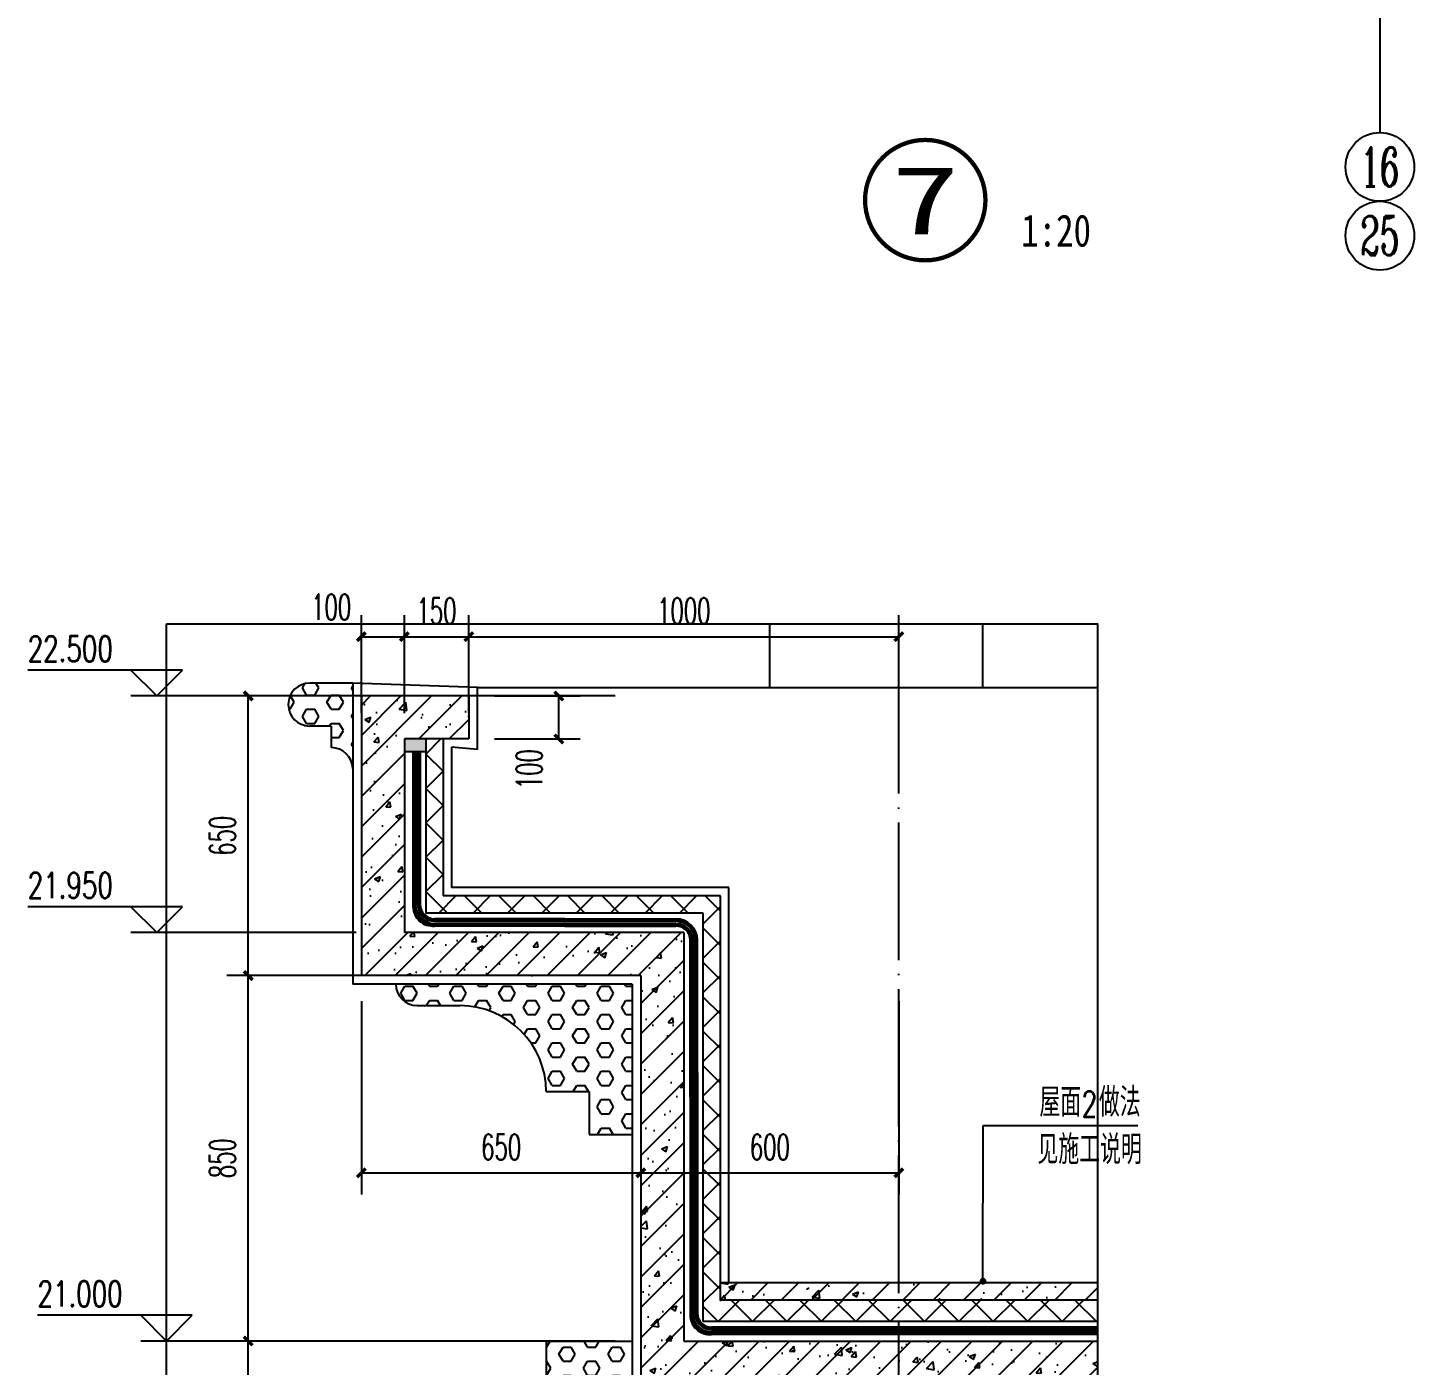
# Model space of a CAD drawing. Extents: x 0 to 125661, y -104936 to 8656.
# Drawn here: x 6340 to 9565, y -19929 to -16819 of the extents above; entities that cross this region are included whole.
import ezdxf
from ezdxf.enums import TextEntityAlignment as Align

# ---------------------------------------------------------------- set-up
doc = ezdxf.new("R2010")
doc.units = 0
doc.header["$LTSCALE"] = 800
doc.header["$MEASUREMENT"] = 0
doc.linetypes.add('DOTE', pattern=[2.42, 2, -0.2, 0.02, -0.2])
doc.linetypes.add('HIDDEN2', pattern=[0.1875, 0.125, -0.0625])
doc.layers.get('0').update_dxf_attribs({"linetype": 'CONTINUOUS'})
doc.layers.get('Defpoints').update_dxf_attribs({"color": 1, "linetype": 'CONTINUOUS'})
for name, color, linetype in [('A-装饰构件', 197, 'CONTINUOUS'), ('AXIS', 3, 'CONTINUOUS'), ('AXIS_TEXT', 7, 'CONTINUOUS'), ('DIM_ELEV', 3, 'CONTINUOUS'), ('DIM_IDEN', 3, 'CONTINUOUS'), ('DIM_LEAD', 3, 'CONTINUOUS'), ('DOTE', 28, 'CONTINUOUS'), ('PUB_DIM', 3, 'CONTINUOUS'), ('PUB_HATCH', 8, 'CONTINUOUS'), ('PUB_TEXT', 7, 'CONTINUOUS'), ('QIANG', 167, 'CONTINUOUS'), ('WALL', 50, 'CONTINUOUS'), ('看线1', 7, 'CONTINUOUS'), ('防水', 249, 'CONTINUOUS'), ('面层', 123, 'CONTINUOUS')]:
    doc.layers.add(name, color=color, linetype=linetype)
doc.styles.add('_TCH_AXIS', font='COMPLEX', dxfattribs={"bigfont": 'GBCBIG'})
doc.styles.add('_TCH_DIM', font='SIMPLEX', dxfattribs={"bigfont": 'GBCBIG'})
doc.styles.add('COMPLEX', font='COMPLEX')
doc.styles.add('DIM_FONT', font='SIMPLEX.shx', dxfattribs={"width": 0.6})
doc.styles.add('ht', font='SIMHEI.TTF')
doc.styles.add('房间名称', font='SIMHEI.TTF', dxfattribs={"width": 0.8})
doc.dimstyles.new('DIMN20', dxfattribs={"dimscale": 0.2, "dimtxt": 300, "dimasz": 100, "dimexe": 250, "dimexo": 300, "dimgap": 150, "dimtad": 1, "dimdec": 0, "dimzin": 0, "dimdsep": 46, "dimtxsty": 'DIM_FONT', "dimblk": 'ARCHTICK', "dimcen": 0.09, "dimclrt": 7, "dimazin": 2, "dimtfac": 1, "dimtdec": 0, "dimtix": 1, "dimtmove": 2, "dimatfit": 3, "dimfxl": 0, "dimtolj": 1, "dimtzin": 0, "dimarcsym": 0})

# ---------------------------------------------------------------- blocks, each defined once
blk = doc.blocks.new('_ArchTick')
at = {"color": 0, "linetype": 'ByBlock', "const_width": 0.4}
blk.add_lwpolyline([(-0.5, -0.5), (0.5, 0.5)], dxfattribs=at)
blk = doc.blocks.new('*D247')
at = {"layer": 'Defpoints', "color": 0}
for p in [(7365.9, -18373), (7575.3, -18373), (7365.9, -18473)]:
    blk.add_point(p, dxfattribs=at)
at = {"layer": 'PUB_DIM', "color": 0, "lineweight": -2}
for p, q in [((7425.9, -18373), (7625.3, -18373)), ((7575.3, -18473), (7575.3, -18373)), ((7425.9, -18473), (7625.3, -18473))]:
    blk.add_line(p, q, dxfattribs=at)
at = {"layer": 'PUB_DIM', "color": 0, "lineweight": -2, "xscale": 20, "yscale": 20, "zscale": 20}
for p, rotation in [((7575.3, -18373), 90), ((7575.3, -18473), 270)]:
    blk.add_blockref('_ArchTick', p, dxfattribs=dict(at, rotation=rotation))
at = {"layer": 'PUB_DIM', "color": 7, "insert": (7506.3, -18543), "char_height": 60, "attachment_point": 5, "rotation": 90, "style": 'DIM_FONT'}
blk.add_mtext('\\A1;100', dxfattribs=at)
blk = doc.blocks.new('*D98')
at = {"layer": 'Defpoints', "color": 0}
for p in [(6852.8, -19873), (7766.1, -19873), (7766.1, -22173)]:
    blk.add_point(p, dxfattribs=at)
at = {"layer": 'PUB_DIM', "color": 0, "lineweight": -2}
for p, q in [((7706.1, -19873), (6802.8, -19873)), ((6852.8, -22173), (6852.8, -19873)), ((7706.1, -22173), (6802.8, -22173))]:
    blk.add_line(p, q, dxfattribs=at)
at = {"layer": 'PUB_DIM', "color": 0, "lineweight": -2, "xscale": 20, "yscale": 20, "zscale": 20}
for p, rotation in [((6852.8, -19873), 90), ((6852.8, -22173), 270)]:
    blk.add_blockref('_ArchTick', p, dxfattribs=dict(at, rotation=rotation))
at = {"layer": 'PUB_DIM', "color": 7, "insert": (6792.8, -21023), "char_height": 60, "attachment_point": 5, "rotation": 90, "style": 'DIM_FONT'}
blk.add_mtext('\\A1;2300', dxfattribs=at)
blk = doc.blocks.new('*D99')
at = {"layer": 'Defpoints', "color": 0}
for p in [(6852.8, -19023), (7766.1, -19023), (7766.1, -19873)]:
    blk.add_point(p, dxfattribs=at)
at = {"layer": 'PUB_DIM', "color": 0, "lineweight": -2}
for p, q in [((7706.1, -19023), (6802.8, -19023)), ((6852.8, -19873), (6852.8, -19023)), ((7706.1, -19873), (6802.8, -19873))]:
    blk.add_line(p, q, dxfattribs=at)
at = {"layer": 'PUB_DIM', "color": 0, "lineweight": -2, "xscale": 20, "yscale": 20, "zscale": 20}
for p, rotation in [((6852.8, -19023), 90), ((6852.8, -19873), 270)]:
    blk.add_blockref('_ArchTick', p, dxfattribs=dict(at, rotation=rotation))
at = {"layer": 'PUB_DIM', "color": 7, "insert": (6792.8, -19448), "char_height": 60, "attachment_point": 5, "rotation": 90, "style": 'DIM_FONT'}
blk.add_mtext('\\A1;850', dxfattribs=at)
blk = doc.blocks.new('*D100')
at = {"layer": 'Defpoints', "color": 0}
for p in [(6852.8, -18373), (7766.1, -18373), (7766.1, -19023)]:
    blk.add_point(p, dxfattribs=at)
at = {"layer": 'PUB_DIM', "color": 0, "lineweight": -2}
for p, q in [((7706.1, -18373), (6802.8, -18373)), ((6852.8, -19023), (6852.8, -18373)), ((7706.1, -19023), (6802.8, -19023))]:
    blk.add_line(p, q, dxfattribs=at)
at = {"layer": 'PUB_DIM', "color": 0, "lineweight": -2, "xscale": 20, "yscale": 20, "zscale": 20}
for p, rotation in [((6852.8, -18373), 90), ((6852.8, -19023), 270)]:
    blk.add_blockref('_ArchTick', p, dxfattribs=dict(at, rotation=rotation))
at = {"layer": 'PUB_DIM', "color": 7, "insert": (6792.8, -18698), "char_height": 60, "attachment_point": 5, "rotation": 90, "style": 'DIM_FONT'}
blk.add_mtext('\\A1;650', dxfattribs=at)
blk = doc.blocks.new('*D101')
at = {"layer": 'Defpoints', "color": 0}
for p in [(7115.9, -19023), (7766.1, -19023), (7766.1, -19481.9)]:
    blk.add_point(p, dxfattribs=at)
at = {"layer": 'PUB_DIM', "color": 0, "lineweight": -2}
for p, q in [((7115.9, -19083), (7115.9, -19531.9)), ((7766.1, -19083), (7766.1, -19531.9)), ((7115.9, -19481.9), (7766.1, -19481.9))]:
    blk.add_line(p, q, dxfattribs=at)
at = {"layer": 'PUB_DIM', "color": 0, "lineweight": -2, "xscale": 20, "yscale": 20, "zscale": 20, "rotation": 180}
blk.add_blockref('_ArchTick', (7115.9, -19481.9), dxfattribs=at)
at = {"layer": 'PUB_DIM', "color": 0, "lineweight": -2, "xscale": 20, "yscale": 20, "zscale": 20}
blk.add_blockref('_ArchTick', (7766.1, -19481.9), dxfattribs=at)
at = {"layer": 'PUB_DIM', "color": 7, "insert": (7441, -19421.9), "char_height": 60, "attachment_point": 5, "style": 'DIM_FONT'}
blk.add_mtext('\\A1;650', dxfattribs=at)
blk = doc.blocks.new('*D102')
at = {"layer": 'Defpoints', "color": 0}
for p in [(7766.1, -19023), (8366.3, -19023), (8366.3, -19481.9)]:
    blk.add_point(p, dxfattribs=at)
at = {"layer": 'PUB_DIM', "color": 0, "lineweight": -2}
for p, q in [((7766.1, -19083), (7766.1, -19531.9)), ((8366.3, -19083), (8366.3, -19531.9)), ((7766.1, -19481.9), (8366.3, -19481.9))]:
    blk.add_line(p, q, dxfattribs=at)
at = {"layer": 'PUB_DIM', "color": 0, "lineweight": -2, "xscale": 20, "yscale": 20, "zscale": 20, "rotation": 180}
blk.add_blockref('_ArchTick', (7766.1, -19481.9), dxfattribs=at)
at = {"layer": 'PUB_DIM', "color": 0, "lineweight": -2, "xscale": 20, "yscale": 20, "zscale": 20}
blk.add_blockref('_ArchTick', (8366.3, -19481.9), dxfattribs=at)
at = {"layer": 'PUB_DIM', "color": 7, "insert": (8066.2, -19421.9), "char_height": 60, "attachment_point": 5, "style": 'DIM_FONT'}
blk.add_mtext('\\A1;600', dxfattribs=at)
blk = doc.blocks.new('*D103')
at = {"layer": 'Defpoints', "color": 0}
for p in [(8366.3, -18235.1), (7365.9, -18473), (8366.3, -18473)]:
    blk.add_point(p, dxfattribs=at)
at = {"layer": 'PUB_DIM', "color": 0, "lineweight": -2}
for p, q in [((7365.9, -18413), (7365.9, -18185.1)), ((8366.3, -18413), (8366.3, -18185.1)), ((7365.9, -18235.1), (8366.3, -18235.1))]:
    blk.add_line(p, q, dxfattribs=at)
at = {"layer": 'PUB_DIM', "color": 0, "lineweight": -2, "xscale": 20, "yscale": 20, "zscale": 20, "rotation": 180}
blk.add_blockref('_ArchTick', (7365.9, -18235.1), dxfattribs=at)
at = {"layer": 'PUB_DIM', "color": 0, "lineweight": -2, "xscale": 20, "yscale": 20, "zscale": 20}
blk.add_blockref('_ArchTick', (8366.3, -18235.1), dxfattribs=at)
at = {"layer": 'PUB_DIM', "color": 7, "insert": (7866.1, -18175.1), "char_height": 60, "attachment_point": 5, "style": 'DIM_FONT'}
blk.add_mtext('\\A1;1000', dxfattribs=at)
blk = doc.blocks.new('*D104')
at = {"layer": 'Defpoints', "color": 0}
for p in [(7365.9, -18235.1), (7215.9, -18473), (7365.9, -18473)]:
    blk.add_point(p, dxfattribs=at)
at = {"layer": 'PUB_DIM', "color": 0, "lineweight": -2}
for p, q in [((7215.9, -18413), (7215.9, -18185.1)), ((7365.9, -18413), (7365.9, -18185.1)), ((7215.9, -18235.1), (7365.9, -18235.1))]:
    blk.add_line(p, q, dxfattribs=at)
at = {"layer": 'PUB_DIM', "color": 0, "lineweight": -2, "xscale": 20, "yscale": 20, "zscale": 20, "rotation": 180}
blk.add_blockref('_ArchTick', (7215.9, -18235.1), dxfattribs=at)
at = {"layer": 'PUB_DIM', "color": 0, "lineweight": -2, "xscale": 20, "yscale": 20, "zscale": 20}
blk.add_blockref('_ArchTick', (7365.9, -18235.1), dxfattribs=at)
at = {"layer": 'PUB_DIM', "color": 7, "insert": (7290.9, -18175.1), "char_height": 60, "attachment_point": 5, "style": 'DIM_FONT'}
blk.add_mtext('\\A1;150', dxfattribs=at)
blk = doc.blocks.new('*D105')
at = {"layer": 'Defpoints', "color": 0}
for p in [(7215.9, -18235.1), (7115.9, -18473), (7215.9, -18473)]:
    blk.add_point(p, dxfattribs=at)
at = {"layer": 'PUB_DIM', "color": 0, "lineweight": -2}
for p, q in [((7115.9, -18413), (7115.9, -18185.1)), ((7215.9, -18413), (7215.9, -18185.1)), ((7115.9, -18235.1), (7215.9, -18235.1))]:
    blk.add_line(p, q, dxfattribs=at)
at = {"layer": 'PUB_DIM', "color": 0, "lineweight": -2, "xscale": 20, "yscale": 20, "zscale": 20, "rotation": 180}
blk.add_blockref('_ArchTick', (7115.9, -18235.1), dxfattribs=at)
at = {"layer": 'PUB_DIM', "color": 0, "lineweight": -2, "xscale": 20, "yscale": 20, "zscale": 20}
blk.add_blockref('_ArchTick', (7215.9, -18235.1), dxfattribs=at)
at = {"layer": 'PUB_DIM', "color": 7, "insert": (7045.9, -18166.1), "char_height": 60, "attachment_point": 5, "style": 'DIM_FONT'}
blk.add_mtext('\\A1;100', dxfattribs=at)
blk = doc.blocks.new('_AXISO')
blk.add_circle((0, 0), 0.5)
at = {"layer": 'AXIS_TEXT', "style": 'COMPLEX', "width": 1.041667}
blk.add_attdef('A', text='', height=0.56, dxfattribs=at).set_placement((-0.25, -0.28), (0.25, -0.28), align=Align.FIT)

msp = doc.modelspace()

# ---------------------------------------------------------------- hatches: boundary and pattern name
at = {"layer": 'PUB_HATCH'}
h = msp.add_hatch(dxfattribs=at)
h.set_pattern_fill('HEX', color=256, scale=20, style=0)
h.set_pattern_definition([(0, (2187.7, -17644.965), (0, 32.99556), [19.05, -38.1]), (120, (2187.7, -17644.965), (-28.575, -16.49778), [19.05, -38.1]), (60, (2206.75, -17644.965), (-28.575, 16.49778), [19.05, -38.1])])
h.paths.add_polyline_path([(7095.9, -18343), (6995.9, -18342.9, 0.878833), (6983.1, -18441.3), (6995.9, -18443), (7045.9, -18443), (7045.9, -18493, -0.400857), (7095.9, -18541.3)])
h = msp.add_hatch(dxfattribs=at)
h.set_pattern_fill('钢筋混凝土', color=256, scale=20, style=0)
h.set_pattern_definition([(45, (6320.997, -21664.216), (-35.35534, 35.35534), []), (50, (6321, -21664.22), (143.452, -12.5504), [15, -165]), (355, (6321, -21664.22), (-27.7503, 150.4384), [12, -132]), (100.4514, (6332.95, -21665.26), (115.702, 137.888), [12.748, -140.2284]), (46.184, (6321, -21624.22), (213.448, -33.104), [22.5, -247.5]), (96.6356, (6338.78, -21626.98), (186.933, 194.824), [19.122, -210.343]), (351.184, (6321, -21624.22), (186.932, 194.824), [18, -198]), (21, (6341, -21634.22), (119.3814, -80.5238), [15, -165]), (326, (6341, -21634.22), (48.663, 145.03), [12, -132]), (71.4514, (6350.95, -21640.93), (168.0445, 64.506), [12.748, -140.2284]), (37.5, (6320.997, -21664.216), (2.432, 66.5788), [0, -130.4, 0, -134, 0, -132.5]), (7.5, (6321, -21664.22), (52.6139, 78.8823), [0, -76.4, 0, -127.4, 0, -50.5]), (327.5, (6276.4, -21664.216), (106.7645, -4.511), [0, -50, 0, -156, 0, -207]), (317.5, (6256.4, -21664.22), (116.6372, 20.021), [0, -65, 0, -103.6, 0, -147])])
h.paths.add_polyline_path([(7365.9, -18373), (7215.9, -18373), (7215.9, -18473), (7365.9, -18473)], flags=17)
h.paths.add_polyline_path([(8828.2, -19873), (7866.1, -19873), (7866.1, -18923), (7215.9, -18923), (7215.9, -18373), (7115.9, -18373), (7115.9, -19023), (7766.1, -19023), (7766.1, -19973), (8216.3, -19973), (8216.3, -20673), (8516.3, -20673), (8516.3, -19973), (8828.2, -19973)])
h = msp.add_hatch(dxfattribs=at)
h.set_pattern_fill('多孔材料', color=256, scale=20, style=0)
h.set_pattern_definition([(45, (7305.887, -19827.97), (-40, 40), []), (135, (7305.887, -19827.97), (-40, -40), [])])
h.paths.add_polyline_path([(8828.2, -19778), (7951.1, -19778), (7951.1, -18838), (7305.9, -18838), (7305.9, -18473), (7265.9, -18473), (7265.9, -18878), (7911.1, -18878), (7911.1, -19828), (8828.2, -19828)])
h = msp.add_hatch(dxfattribs=at)
h.set_pattern_fill('HEX', color=256, scale=20, style=0)
h.set_pattern_definition([(0, (2187.7, -17694.965), (0, 32.99556), [19.05, -38.1]), (120, (2187.7, -17694.965), (-28.575, -16.49778), [19.05, -38.1]), (60, (2206.75, -17694.965), (-28.575, 16.49778), [19.05, -38.1])])
h.paths.add_polyline_path([(7746.1, -19043), (7195.9, -19043, 0.413123), (7245.7, -19093), (7344, -19093, -0.413831), (7546, -19293), (7646, -19293), (7646, -19393), (7746.1, -19393)])
h = msp.add_hatch(dxfattribs=at)
h.set_pattern_fill('钢筋混凝土', color=256, scale=20, style=0)
h.set_pattern_definition([(45, (7951.064, -19777.97), (-35.3553, 35.3553), []), (50, (7951.06, -19777.97), (143.452, -12.55), [15, -165]), (355, (7951.06, -19777.97), (-27.75, 150.438), [12, -132]), (100.451, (7963.02, -19779.01), (115.702, 137.888), [12.748, -140.228]), (46.184, (7951.06, -19737.97), (213.448, -33.104), [22.5, -247.5]), (96.636, (7968.85, -19740.73), (186.933, 194.824), [19.12, -210.343]), (351.184, (7951.06, -19737.97), (186.93, 194.824), [18, -198]), (21, (7971.06, -19747.97), (119.381, -80.524), [15, -165]), (326, (7971.06, -19747.97), (48.663, 145.03), [12, -132]), (71.451, (7981.01, -19754.68), (168.045, 64.506), [12.748, -140.228]), (37.5, (7951.064, -19777.97), (2.432, 66.5788), [0, -130.4, 0, -134, 0, -132.5]), (7.5, (7951.064, -19777.97), (52.614, 78.8823), [0, -76.4, 0, -127.4, 0, -50.5]), (327.5, (7906.464, -19777.97), (106.7645, -4.511), [0, -50, 0, -156, 0, -207]), (317.5, (7886.46, -19777.97), (116.637, 20.021), [0, -65, 0, -103.6, 0, -147])])
h.paths.add_polyline_path([(8828.2, -19738), (7951.1, -19738), (7951.1, -19778), (8828.2, -19778)])
h = msp.add_hatch(dxfattribs=at)
h.set_pattern_fill('HEX', color=256, scale=20, style=0)
h.set_pattern_definition([(0, (1412.81, -18666.214), (0, 32.99556), [19.05, -38.1]), (120, (1412.81, -18666.214), (-28.575, -16.49778), [19.05, -38.1]), (60, (1431.86, -18666.214), (-28.575, 16.49778), [19.05, -38.1])])
h.paths.add_polyline_path([(7746.1, -19873), (7546.1, -19873), (7546.1, -20073, -0.414214), (7746.1, -20273)])
at = {"layer": '防水'}
msp.add_hatch(color=256, dxfattribs=at).paths.add_polyline_path([(7215.9, -18473), (7265.9, -18473), (7265.9, -18503), (7215.9, -18503)])

# ---------------------------------------------------------------- linework, layer by layer
at = {"layer": 'A-装饰构件'}
for p, q in [((8065.6, -18205.2), (8065.6, -18353.4)), ((8560.9, -18205.2), (8560.9, -18353.4)), ((7385.9, -18353.4), (7095.9, -18343)), ((7095.9, -18343), (7095.9, -19043)), ((7385.9, -18353.4), (8828.2, -18353.4)), ((7746.1, -19043), (7095.9, -19043)), ((7746.1, -19043), (7746.1, -22193))]:
    msp.add_line(p, q, dxfattribs=at)
at = {"layer": 'AXIS'}
for p, q in [((9485.3, -16746), (9485.3, -17062.6)), ((9485.3, -17222.6), (9485.3, -17222.6))]:
    msp.add_line(p, q, dxfattribs=at)
at = {"layer": 'Defpoints'}
msp.add_lwpolyline([(6662.6, -18205.2), (8828.2, -18205.2), (8828.2, -22472), (6662.6, -22472)], close=True, dxfattribs=at)
at = {"layer": 'DIM_ELEV'}
for p, q in [((6699.8, -18313), (6339.8, -18313)), ((6639.8, -18373), (6579.8, -18313)), ((6639.8, -18373), (6699.8, -18313)), ((7104.2, -18373), (6579.8, -18373)), ((6699.8, -18863), (6339.8, -18863)), ((6639.8, -18923), (6579.8, -18863)), ((6639.8, -18923), (6699.8, -18863)), ((7104.2, -18923), (6579.8, -18923)), ((6722.6, -19813), (6362.6, -19813)), ((6662.6, -19873), (6602.6, -19813)), ((6662.6, -19873), (6722.6, -19813)), ((6802.6, -19873), (6602.6, -19873))]:
    msp.add_line(p, q, dxfattribs=at)
at = {"layer": 'DIM_IDEN', "color": 0, "const_width": 10}
msp.add_lwpolyline([(8567.7, -17219.9, 1), (8287.7, -17219.9, 1)], format="xyb", close=True, dxfattribs=at)
at = {"layer": 'DIM_LEAD'}
for p, q in [((8562, -19734), (8562.2, -19371.6)), ((8562.2, -19371.6), (8922.4, -19371.6))]:
    msp.add_line(p, q, dxfattribs=at)
at = {"layer": 'DIM_LEAD', "const_width": 8}
msp.add_lwpolyline([(8562, -19738, 1), (8562, -19730, 1)], format="xyb", close=True, dxfattribs=at)
at = {"layer": 'DOTE', "linetype": 'DOTE', "ltscale": 0.2}
msp.add_line((8366.3, -22472), (8366.3, -18205.2), dxfattribs=at)
at = {"layer": 'QIANG'}
for p, q in [((7235.9, -18503), (7235.9, -18863)), ((7241.9, -18503), (7241.9, -18858)), ((7246.9, -18503), (7246.9, -18858)), ((7252.9, -18503), (7252.9, -18858)), ((7252.9, -18503), (7252.9, -18858)), ((7252.9, -18503), (7252.9, -18858)), ((7589.3, -18891), (7285.9, -18891)), ((7589.3, -18897), (7285.9, -18897)), ((7589.3, -18891), (7847.8, -18891)), ((7589.3, -18897), (7847.8, -18897)), ((7589.3, -18902), (7285.9, -18902)), ((7589.3, -18908), (7285.9, -18908)), ((7589.3, -18902), (7847.8, -18902)), ((7589.3, -18908), (7847.8, -18908)), ((7880.8, -19305.9), (7880.8, -18941)), ((7880.8, -19305.9), (7880.8, -18941)), ((7880.8, -19305.9), (7880.8, -18941)), ((7886.8, -19305.9), (7886.8, -18941)), ((7891.8, -19305.9), (7891.8, -18941)), ((7897.8, -19305.9), (7897.8, -18941)), ((7880.8, -19248.5), (7880.8, -19813)), ((7886.8, -19248.5), (7886.8, -19808)), ((7891.8, -19248.5), (7891.8, -19808)), ((7897.8, -19248.5), (7897.8, -19808)), ((7897.8, -19248.5), (7897.8, -19808)), ((7897.8, -19248.5), (7897.8, -19808)), ((8828.2, -19841), (7930.8, -19841)), ((8828.2, -19847), (7930.8, -19847)), ((8828.2, -19852), (7930.8, -19852)), ((8828.2, -19858), (7930.8, -19858))]:
    msp.add_line(p, q, dxfattribs=at)
for centre, radius, start, end in [((7281.8, -18862.2), 45.9, 180.955, 275.0705), ((7285.9, -18858), 44, 180, 270), ((7285.9, -18858), 39, 180, 270), ((7285.9, -18858), 33, 180, 270), ((7847.8, -18941), 50, 0, 90), ((7847.8, -18941), 44, 0, 90), ((7847.8, -18941), 39, 0, 90), ((7847.8, -18941), 33, 0, 90), ((7926.7, -19812.2), 45.9, 180.955, 275.0705), ((7930.8, -19808), 44, 180, 270), ((7930.8, -19808), 39, 180, 270), ((7930.8, -19808), 33, 180, 270)]:
    msp.add_arc(centre, radius, start, end, dxfattribs=at)
at = {"layer": 'WALL'}
for p, q in [((7365.9, -18373), (7115.9, -18373)), ((7115.9, -18373), (7115.9, -19023)), ((7365.9, -18373), (7365.9, -18473)), ((7365.9, -18473), (7215.9, -18473)), ((7215.9, -18473), (7215.9, -18923)), ((7866.1, -18923), (7215.9, -18923)), ((7866.1, -18923), (7866.1, -19873)), ((7766.1, -19023), (7115.9, -19023)), ((7766.1, -19023), (7766.1, -22173)), ((7866.1, -19873), (8828.2, -19873))]:
    msp.add_line(p, q, dxfattribs=at)
at = {"layer": '看线1'}
for p, q in [((7095.9, -18343), (6995.9, -18342.9)), ((6982.9, -18441.3), (6995.9, -18443)), ((7045.9, -18443), (6995.9, -18443)), ((7045.9, -18443), (7045.9, -18493)), ((7245.7, -19093), (7345.7, -19093)), ((7546, -19293), (7646, -19293)), ((7646, -19293), (7646, -19393.1)), ((7646, -19393), (7746.1, -19393)), ((7546.1, -19873), (7546.1, -20073)), ((7546.1, -19873), (7746.1, -19873))]:
    msp.add_line(p, q, dxfattribs=at)
for centre, radius, start, end in [((6995.9, -18392.9), 50, 89.9689, 269.7626), ((7045.6, -18543.3), 50.3, 2.302, 89.6768), ((7245.9, -19043), 50, 179.9952, 269.7818), ((7344.9, -19294.1), 201.1, 0.3009, 89.7546)]:
    msp.add_arc(centre, radius, start, end, dxfattribs=at)
at = {"layer": '防水', "linetype": 'HIDDEN2', "const_width": 6}
for points in [[(7238.9, -18503), (7238.9, -18858, 0.414214), (7285.9, -18905), (7589.3, -18905)], [(7249.9, -18503), (7249.9, -18858, 0.414214), (7285.9, -18894), (7589.3, -18894)], [(7894.8, -19305.9), (7894.8, -18941, 0.414214), (7847.8, -18894), (7589.3, -18894)], [(7883.8, -19305.9), (7883.8, -18941, 0.414214), (7847.8, -18905), (7589.3, -18905)], [(7883.8, -19248.5), (7883.8, -19808, 0.414214), (7930.8, -19855), (8828.2, -19855)], [(7894.8, -19248.5), (7894.8, -19808, 0.414214), (7930.8, -19844), (8828.2, -19844)]]:
    msp.add_lwpolyline(points, format="xyb", dxfattribs=at)
at = {"layer": '面层'}
for p, q in [((7385.9, -18497.3), (7385.9, -18353.4)), ((7265.9, -18473), (7265.9, -18878)), ((7305.9, -18473), (7305.9, -18838)), ((7265.9, -18503), (7215.9, -18503)), ((7325.9, -18492.1), (7325.9, -18818)), ((7385.9, -18497.3), (7325.9, -18492.1)), ((7971.1, -18818), (7325.9, -18818)), ((7971.1, -19738), (7971.1, -18818)), ((7951.1, -18838), (7305.9, -18838)), ((7951.1, -19778), (7951.1, -18838)), ((7911.1, -18878), (7265.9, -18878)), ((7911.1, -19828), (7911.1, -18878)), ((8828.2, -19738), (7951.1, -19738)), ((8828.2, -19778), (7951.1, -19778)), ((8828.2, -19828), (7911.1, -19828))]:
    msp.add_line(p, q, dxfattribs=at)

# ---------------------------------------------------------------- block references
at = {"layer": 'AXIS'}
ref = msp.add_blockref('_AXISO', (9485.3, -17142.6), dxfattribs=dict(at, xscale=160, yscale=160, zscale=160))
ref.add_attrib('A', '16', dxfattribs={"layer": 'AXIS_TEXT', "height": 90.51, "style": '_TCH_AXIS', "width": 0.724138}).set_placement((9440, -17187.9), (9530.5, -17187.9), align=Align.FIT)
ref = msp.add_blockref('_AXISO', (9485.3, -17302.6), dxfattribs=dict(at, xscale=160, yscale=160, zscale=160))
ref.add_attrib('A', '25', dxfattribs={"layer": 'AXIS_TEXT', "height": 90.51, "style": '_TCH_AXIS', "width": 0.617647}).set_placement((9440, -17347.9), (9530.5, -17347.9), align=Align.FIT)

# ---------------------------------------------------------------- texts
at = {"layer": 'AXIS_TEXT', "color": 0, "style": 'ht', "width": 1.382813}
msp.add_text('7', height=158.4, dxfattribs=at).set_placement((8348.5, -17299.1), (8506.8, -17299.1), align=Align.FIT)
at = {"layer": 'PUB_TEXT'}
for s, height, style, width, p in [('1:20', 74.68, '房间名称', 0.8, (8650.8, -17327.9)), ('22.500', 59.5, '_TCH_DIM', 0.705882, (6339.8, -18293)), ('21.950', 59.5, '_TCH_DIM', 0.705882, (6339.8, -18843)), ('2', 59.5, '_TCH_DIM', 0.705882, (8791.6, -19351.6)), ('21.000', 59.5, '_TCH_DIM', 0.705882, (6362.6, -19793))]:
    msp.add_text(s, height=height, dxfattribs=dict(at, style=style, width=width)).set_placement(p)
at = {"layer": 'PUB_TEXT', "style": '_TCH_DIM'}
for s, p in [('屋面', (8693.3, -19351.6)), ('做法', (8831.6, -19351.6)), ('见施工说明', (8688.6, -19461.6))]:
    msp.add_text(s, height=67.52, dxfattribs=at).set_placement(p)

# ---------------------------------------------------------------- dimensions: what is measured, and where the dimension line sits
at = {"layer": 'PUB_DIM'}
for base, p1, p2, angle, picture, middle in [((7215.9, -18235.1), (7115.9, -18473), (7215.9, -18473), 0, '*D105', (7045.9, -18166.1)), ((7575.3, -18373), (7365.9, -18473), (7365.9, -18373), 90, '*D247', (7506.3, -18543))]:
    dim = msp.add_linear_dim(base=base, p1=p1, p2=p2, angle=angle, dimstyle='DIMN20', dxfattribs=at)
    dim.commit()
    dim.dimension.update_dxf_attribs({"geometry": picture, "text_midpoint": middle, "dimtype": 161})
for p1, p2, distance, picture, middle in [((7215.9, -18473), (7365.9, -18473), 237.8, '*D104', (7290.9, -18175.1)), ((7365.9, -18473), (8366.3, -18473), 237.8, '*D103', (7866.1, -18175.1)), ((7766.1, -19023), (7766.1, -18373), 913.3, '*D100', (6792.8, -18698)), ((7766.1, -19873), (7766.1, -19023), 913.3, '*D99', (6792.8, -19448)), ((7115.9, -19023), (7766.1, -19023), -459, '*D101', (7441, -19421.9)), ((7766.1, -19023), (8366.3, -19023), -459, '*D102', (8066.2, -19421.9)), ((7766.1, -22173), (7766.1, -19873), 913.3, '*D98', (6792.8, -21023))]:
    dim = msp.add_aligned_dim(p1=p1, p2=p2, distance=distance, dimstyle='DIMN20', dxfattribs=at)
    dim.commit()
    dim.dimension.update_dxf_attribs({"geometry": picture, "text_midpoint": middle})

doc.saveas('drawing.dxf')
